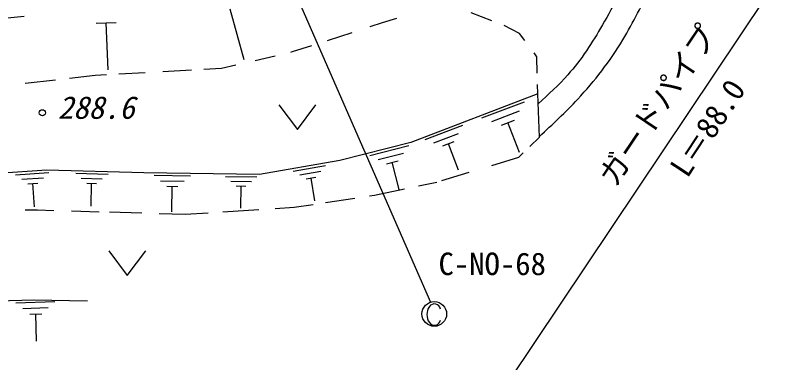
# Model space of a CAD drawing. Units: millimetres, scale not verified. Extents: x -59927063 to 680000, y 20000 to 2888253.
# Drawn here: x 402192 to 463744, y 268423 to 296646 of the extents above; entities that cross this region are included whole.
import ezdxf
from ezdxf.enums import TextEntityAlignment as Align

# ---------------------------------------------------------------- set-up
doc = ezdxf.new("R2010")
doc.units = ezdxf.units.MM
doc.header["$LTSCALE"] = 1000
doc.linetypes.add('CHAIN', pattern=[18.5, 12, -1.5, 3.5, -1.5])
for name, color, linetype, lineweight in [('M-BGD', 7, 'Continuous', 25), ('M-BMK', 2, 'CHAIN', 13), ('M-STR-STR3', 7, 'Continuous', 25), ('M-STR-STRC', 7, 'Continuous', 25)]:
    doc.layers.add(name, color=color, linetype=linetype, lineweight=lineweight)
doc.styles.add('ＭＳ ゴシック', font='')
doc.styles.get('ＭＳ ゴシック').set_extended_font_data('MS Gothic')

msp = doc.modelspace()

# ---------------------------------------------------------------- linework, layer by layer
at = {"layer": 'M-BGD'}
for p, q in [((420807, 293013), (419657, 297143)), ((440904, 296192), (439244, 296848)), ((399577, 296243), (402917, 296553)), ((408767, 295993), (410397, 296063)), ((433167, 296363), (432017, 296015)), ((409747, 292213), (409587, 296033)), ((432017, 296015), (430995, 295686)), ((443175, 295163), (441911, 295795)), ((429549, 295221), (427532, 294572)), ((443593, 294599), (443175, 295163)), ((424689, 293657), (424556, 293625)), ((426253, 294160), (424689, 293657)), ((423301, 293330), (421688, 292951)), ((444579, 293267), (444344, 293584)), ((444610, 291931), (444579, 293267)), ((420123, 292582), (418962, 292309)), ((408692, 291757), (406598, 291512)), ((409618, 291806), (408692, 291757)), ((412747, 291975), (410606, 291860)), ((416522, 292178), (414195, 292053)), ((418962, 292309), (417520, 292232)), ((405475, 291381), (403007, 291093)), ((444649, 290248), (444631, 291019)), ((444649, 290248), (434329, 286317)), ((444790, 286738), (444649, 290248)), ((423619, 289361), (425119, 287361)), ((425119, 287361), (426619, 289361)), ((440097, 288303), (443567, 289623)), ((440907, 288013), (443157, 288873)), ((441707, 287723), (442747, 288123)), ((435497, 286543), (438567, 287723)), ((443157, 285493), (442227, 287923)), ((436217, 286293), (438207, 287053)), ((434329, 286317), (428572, 284843)), ((436927, 286033), (437847, 286383)), ((443998, 285980), (444790, 286738)), ((430997, 285253), (434177, 286063)), ((438207, 284063), (437387, 286213)), ((431677, 284923), (433747, 285453)), ((440913, 284454), (443105, 285123)), ((443105, 285123), (443466, 285470)), ((428572, 284843), (422043, 283719)), ((424777, 283993), (427407, 284443)), ((432347, 284583), (433307, 284833)), ((433397, 282483), (432827, 284713)), ((404773, 284070), (400771, 283789)), ((402227, 283693), (404927, 283883)), ((412636, 283860), (404773, 284070)), ((407117, 283813), (409737, 283743)), ((422043, 283719), (412636, 283860)), ((425307, 283673), (427017, 283973)), ((436860, 283217), (439066, 283891)), ((402727, 283323), (404487, 283443)), ((407567, 283413), (409267, 283363)), ((413497, 283653), (416447, 283603)), ((414007, 283203), (415927, 283173)), ((419267, 283563), (421837, 283523)), ((419717, 283173), (421387, 283143)), ((425837, 283353), (426627, 283493)), ((426547, 281583), (426237, 283423)), ((403227, 282953), (404037, 283003)), ((403767, 281083), (403637, 282983)), ((408017, 283003), (408797, 282983)), ((408357, 281153), (408407, 282993)), ((414517, 282753), (415397, 282743)), ((414927, 280683), (414957, 282753)), ((420157, 282783), (420927, 282763)), ((420517, 280973), (420547, 282773)), ((431381, 282034), (433822, 282543)), ((434959, 282780), (436435, 283087)), ((430969, 281972), (431381, 282034)), ((427398, 281435), (429794, 281796)), ((403003, 280841), (404001, 280841)), ((404001, 280841), (405341, 280802)), ((406767, 280760), (409009, 280694)), ((419057, 280684), (421980, 280869)), ((423315, 280954), (424852, 281051)), ((424852, 281051), (426392, 281283)), ((409854, 280670), (412495, 280592)), ((413891, 280552), (416006, 280490)), ((416006, 280490), (417864, 280608)), ((409798, 277513), (411298, 275513)), ((411298, 275513), (412798, 277513)), ((399227, 273399), (403720, 273540)), ((402247, 273293), (405427, 273393)), ((403720, 273540), (408073, 273469)), ((402817, 272843), (404887, 272903)), ((403387, 272383), (404347, 272413)), ((403937, 270173), (403867, 272403))]:
    msp.add_line(p, q, dxfattribs=at)
msp.add_circle((404406, 288720), 250, dxfattribs=at)
for points, knots in [([(468519, 340951), (467618, 340177), (466716, 339402), (465994, 338485), (465000, 337222), (464346, 335687), (463822, 334140), (463352, 332755), (462987, 331360), (462589, 329971), (461990, 327882), (461316, 325804), (460592, 323747), (459883, 321731), (459124, 319734), (458479, 317699), (457842, 315693), (457316, 313650), (456658, 311651), (456078, 309888), (455395, 308159), (454721, 306426), (453985, 304534), (453259, 302638), (452431, 300789), (451676, 299105), (450836, 297461), (449906, 295857), (449078, 294428), (448178, 293032), (447088, 291805), (446345, 290970), (445513, 290213), (444681, 289457)], [0, 0, 0, 0, 1, 1, 1, 2, 2, 2, 3, 3, 3, 4, 4, 4, 5, 5, 5, 6, 6, 6, 7, 7, 7, 8, 8, 8, 9, 9, 9, 10, 10, 10, 11, 11, 11, 11]), ([(444787, 286803), (445845, 287786), (446904, 288769), (447891, 289825), (449271, 291300), (450512, 292917), (451559, 294643), (452416, 296056), (453143, 297541), (453860, 299031), (454560, 300482), (455250, 301936), (455874, 303418), (456916, 305891), (457775, 308440), (458679, 310970), (459529, 313349), (460419, 315710), (461268, 318090), (461998, 320134), (462698, 322191), (463282, 324275), (463774, 326030), (464184, 327803), (464577, 329598), (464861, 330895), (465136, 332204), (465656, 333410), (466044, 334311), (466569, 335155), (467094, 335999)], [0, 0, 0, 0, 1, 1, 1, 2, 2, 2, 3, 3, 3, 4, 4, 4, 5, 5, 5, 6, 6, 6, 7, 7, 7, 8, 8, 8, 9, 9, 9, 10, 10, 10, 10])]:
    msp.add_open_spline(points, degree=3, knots=knots, dxfattribs=at)
at = {"layer": 'M-BMK'}
msp.add_open_spline([(376781, 289778), (378486, 291303), (380191, 292828), (382052, 294144), (383740, 295339), (385557, 296362), (387450, 297222), (389234, 298033), (391085, 298700), (392990, 299117), (394714, 299494), (396481, 299667), (398247, 299780), (399621, 299867), (400994, 299918), (402366, 299969)], degree=3, knots=[0, 0, 0, 0, 1, 1, 1, 2, 2, 2, 3, 3, 3, 4, 4, 4, 5, 5, 5, 5], dxfattribs=at)
at = {"layer": 'M-STR-STR3'}
msp.add_line((435158, 256299), (477113, 318872), dxfattribs=at)
at = {"layer": 'M-STR-STRC'}
msp.add_line((423884, 300849), (435926, 273340), dxfattribs=at)
msp.add_circle((436240, 272391), 1000, dxfattribs=at)
for centre, radius, start, end in [((436790, 272341), 1151, 145.6197, 214.38045), ((436249, 272704), 499, 10.09099, 144.85137), ((436249, 271979), 499, 215.14878, 349.90886)]:
    msp.add_arc(centre, radius, start, end, dxfattribs=at)

# ---------------------------------------------------------------- texts
at = {"layer": 'M-BGD', "style": 'ＭＳ ゴシック', "oblique": 15}
msp.add_text('288.6', height=1833, dxfattribs=at).set_placement((405655, 290064), align=Align.TOP_LEFT)
at = {"layer": 'M-STR-STR3', "style": 'ＭＳ ゴシック'}
for s, rotation, p in [('ガードパイプ', 56.104, (449423, 283625)), ('L＝88.0', 56.489, (455264, 284354))]:
    msp.add_text(s, height=1833, rotation=rotation, dxfattribs=at).set_placement(p, align=Align.TOP_LEFT)
at = {"layer": 'M-STR-STRC', "style": 'ＭＳ ゴシック'}
msp.add_text('C-NO-68', height=1833, dxfattribs=at).set_placement((436584, 277377), align=Align.TOP_LEFT)

doc.saveas('drawing.dxf')
